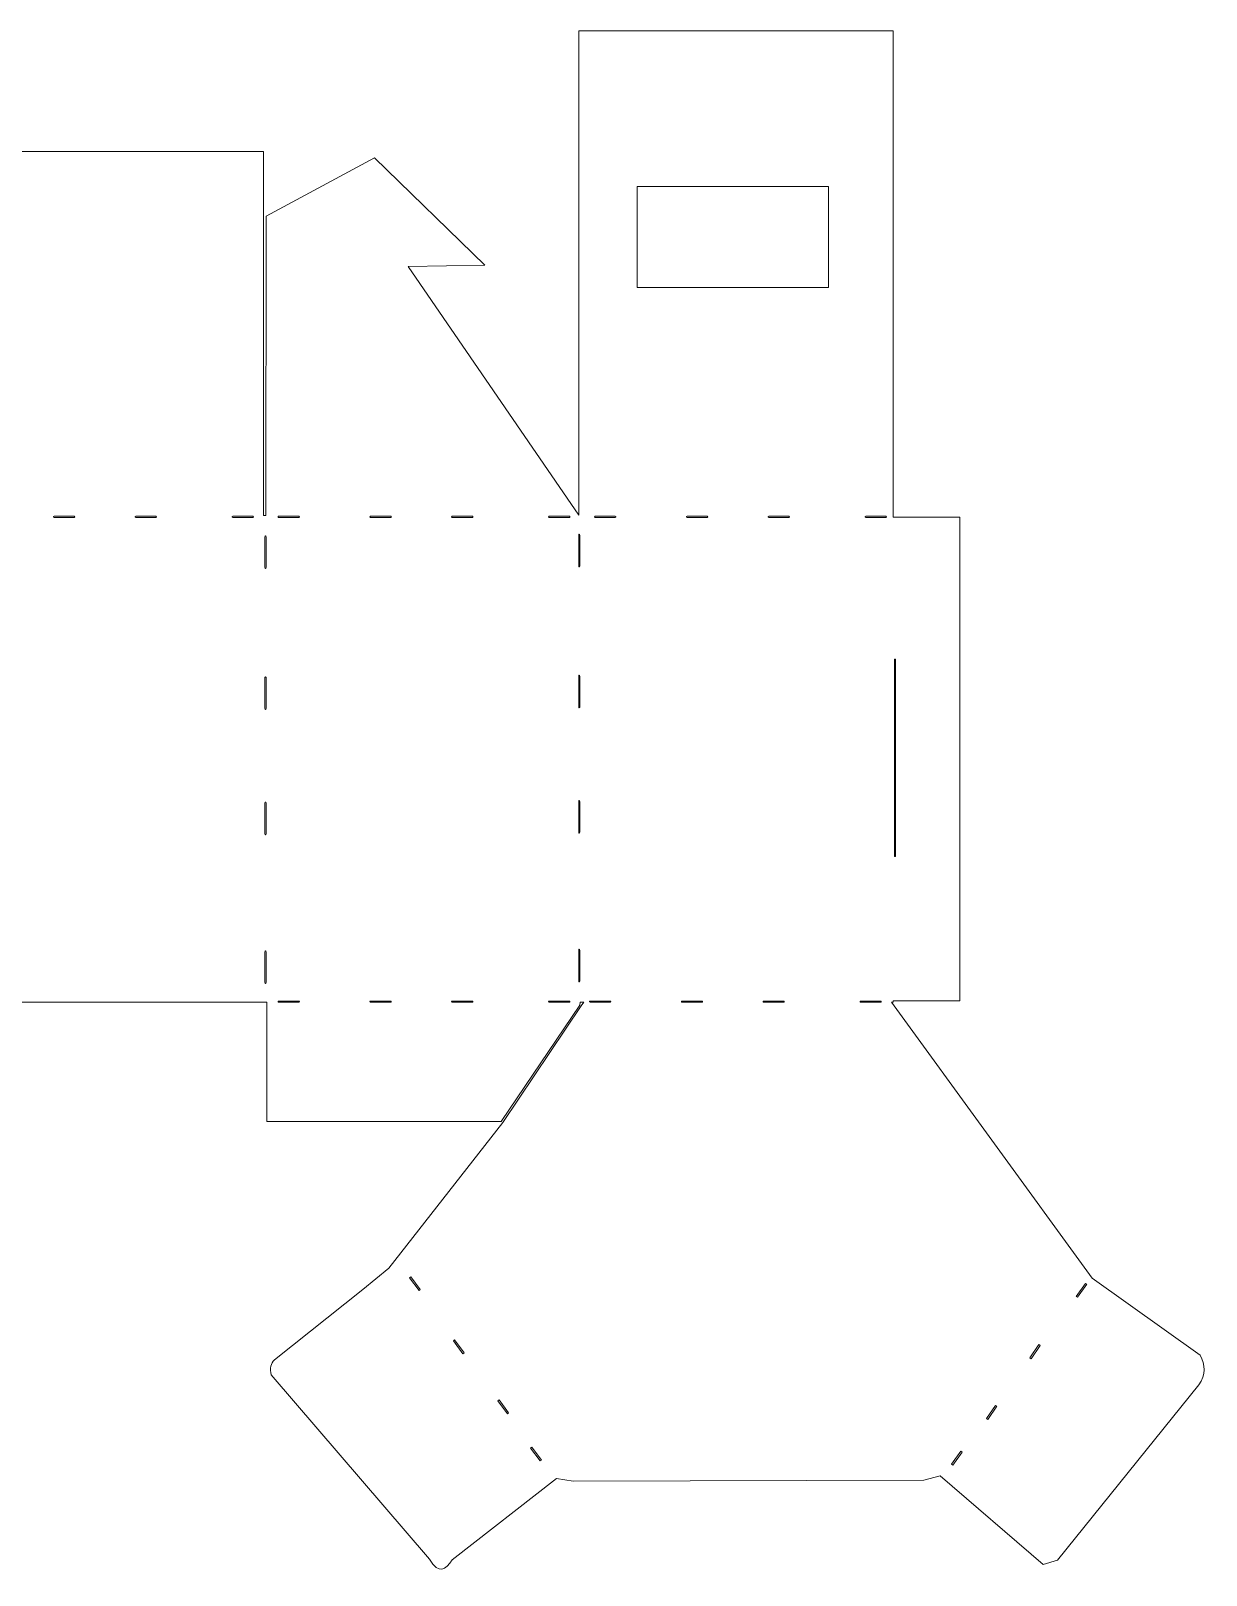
# Model space of a CAD drawing. Header units: centimetres. Extents: x -21475 to 12, y -21473 to 8.
# Drawn here: x -0.48 to 11.7, y -8.04 to 7.98 of the extents above; entities that cross this region are included whole.
import ezdxf

# ---------------------------------------------------------------- set-up
doc = ezdxf.new("R2010")
doc.units = ezdxf.units.CM
doc.header["$MEASUREMENT"] = 0
doc.layers.add('Layer 1', color=7, linetype='Continuous')

msp = doc.modelspace()

# ---------------------------------------------------------------- linework, layer by layer
at = {"layer": 'Layer 1', "color": 12, "lineweight": 13}
for points, knots in [([(5.20061, 7.97682), (5.20061, 7.97682), (5.20061, 2.95304), (5.20061, 2.95304), (5.20061, 2.95304), (5.20061, 2.95304), (3.43369, 5.53191), (3.43369, 5.53191), (3.43369, 5.53191), (3.43369, 5.53191), (4.22827, 5.54762), (4.22827, 5.54762), (4.22827, 5.54762), (4.22827, 5.54762), (3.08229, 6.66052), (3.08229, 6.66052), (3.08229, 6.66052), (3.08229, 6.66052), (1.95946, 6.05446), (1.95946, 6.05446), (1.95946, 6.05446), (1.95946, 6.05446), (1.95863, 2.94974), (1.95863, 2.94974), (1.95863, 2.94974), (1.95863, 2.94974), (1.95119, 2.94974), (1.95119, 2.94974), (1.95119, 2.94974), (1.95119, 2.94974), (1.933, 2.94974), (1.933, 2.94974), (1.933, 2.94974), (1.933, 2.94974), (1.933, 6.72749), (1.933, 6.72749), (1.933, 6.72749), (1.933, 6.72749), (-1.30401, 6.72749), (-1.30401, 6.72749), (-1.30401, 6.72749), (-1.30401, 6.72749), (-1.30401, 2.94974), (-1.30401, 2.94974), (-1.30401, 2.94974), (-1.30401, 2.94974), (-1.31724, 2.94974), (-1.31724, 2.94974), (-1.31724, 2.94974), (-1.31724, 2.94974), (-1.32551, 4.70757), (-1.32551, 4.70757), (-1.32551, 4.70757), (-1.32551, 4.70757), (-2.34581, 5.88414), (-2.34581, 5.88414), (-2.34581, 5.88414), (-2.34581, 5.88414), (-2.42601, 6.41165), (-2.42601, 6.41165), (-2.42601, 6.41165), (-2.42601, 6.41165), (-3.4215, 6.41578), (-3.4215, 6.41578), (-3.4215, 6.41578), (-3.4215, 6.41578), (-3.50749, 5.88496), (-3.50749, 5.88496), (-3.50749, 5.88496), (-3.50749, 5.88496), (-4.51869, 4.67863), (-4.51869, 4.67863), (-4.51869, 4.67863), (-4.51869, 4.67863), (-4.53027, 2.94974), (-4.53027, 2.94974), (-4.53027, 2.94974), (-4.53027, 2.94974), (-4.53771, 2.94974), (-4.53771, 2.94974), (-4.53771, 2.94974), (-4.53771, 2.94974), (-4.54515, 2.94974), (-4.54515, 2.94974), (-4.54515, 2.94974), (-4.54515, 2.94974), (-4.54515, 6.72749), (-4.54515, 6.72749), (-4.54515, 6.72749), (-4.54515, 6.72749), (-7.78216, 6.72749), (-7.78216, 6.72749), (-7.78216, 6.72749), (-7.78216, 6.72749), (-7.78216, 2.94974), (-7.78216, 2.94974), (-7.78216, 2.94974), (-7.78216, 2.94974), (-7.78712, 2.94974), (-7.78712, 2.94974), (-7.78712, 2.94974), (-7.78712, 2.94974), (-7.79704, 2.94974), (-7.79704, 2.94974), (-7.79704, 2.94974), (-7.79704, 2.94974), (-7.802, 2.94974), (-7.802, 2.94974), (-7.802, 2.94974), (-7.802, 2.94974), (-7.80283, 6.05446), (-7.80283, 6.05446), (-7.80283, 6.05446), (-7.80283, 6.05446), (-8.92566, 6.66052), (-8.92566, 6.66052), (-8.92566, 6.66052), (-8.92566, 6.66052), (-10.07164, 5.54762), (-10.07164, 5.54762), (-10.07164, 5.54762), (-10.07164, 5.54762), (-9.27706, 5.53191), (-9.27706, 5.53191), (-9.27706, 5.53191), (-9.27706, 5.53191), (-11.05886, 2.93155), (-11.05886, 2.93155), (-11.05886, 2.93155), (-11.05886, 2.93155), (-11.04563, 2.93155), (-11.04563, 2.93155), (-11.04563, 2.93155), (-11.04563, 2.93155), (-11.04563, 1.3763), (-11.04563, 1.3763), (-11.04563, 1.3763), (-11.04563, 1.3763), (-11.68394, 1.3763), (-11.68394, 1.3763), (-11.68394, 1.3763), (-11.68394, 1.3763), (-11.68394, -0.52126), (-11.68394, -0.52126), (-11.68394, -0.52126), (-11.68394, -0.52126), (-11.04563, -0.52126), (-11.04563, -0.52126), (-11.04563, -0.52126), (-11.04563, -0.52126), (-11.04563, -2.0947), (-11.04563, -2.0947), (-11.04563, -2.0947), (-11.04563, -2.0947), (-11.03323, -2.0947), (-11.03323, -2.0947), (-11.03323, -2.0947), (-11.03323, -2.0947), (-10.28992, -3.40521), (-10.28992, -3.40521), (-10.28992, -3.40521), (-10.28992, -3.40521), (-10.29157, -3.40686), (-10.29157, -3.40686), (-10.29157, -3.40686), (-10.29157, -3.40686), (-7.82102, -3.40686), (-7.82102, -3.40686), (-7.82102, -3.40686), (-7.82102, -3.40686), (-7.82102, -2.09469), (-7.82102, -2.09469), (-7.82102, -2.09469), (-7.82102, -2.09469), (-7.79704, -2.09469), (-7.79704, -2.09469), (-7.79704, -2.09469), (-7.79704, -2.09469), (-7.78712, -2.09469), (-7.78712, -2.09469), (-7.78712, -2.09469), (-7.78712, -2.09469), (-4.54763, -2.09469), (-4.54763, -2.09469), (-4.54763, -2.09469), (-4.54763, -2.09469), (-4.53771, -2.09469), (-4.53771, -2.09469), (-4.53771, -2.09469), (-4.53771, -2.09469), (-4.53688, -2.09469), (-4.53688, -2.09469), (-4.53688, -2.09469), (-4.53688, -2.09469), (-4.75681, -3.3804), (-4.75681, -3.3804), (-4.75681, -3.3804), (-4.75681, -3.3804), (-4.53522, -3.37875), (-4.53522, -3.37875), (-4.53522, -3.37875), (-4.53522, -3.37875), (-4.52282, -3.37875), (-4.52282, -3.37875), (-4.52282, -3.37875), (-4.52282, -3.37875), (-1.3164, -3.37875), (-1.3164, -3.37875), (-1.3164, -3.37875), (-1.3164, -3.37875), (-1.304, -3.37875), (-1.304, -3.37875), (-1.304, -3.37875), (-1.304, -3.37875), (-1.08241, -3.3804), (-1.08241, -3.3804), (-1.08241, -3.3804), (-1.08241, -3.3804), (-1.30235, -2.09471), (-1.30235, -2.09471), (-1.30235, -2.09471), (-1.30235, -2.09471), (-1.29822, -2.09471), (-1.29822, -2.09471), (-1.29822, -2.09471), (-1.29822, -2.09471), (-1.2883, -2.09471), (-1.2883, -2.09471), (-1.2883, -2.09471), (-1.2883, -2.09471), (1.95119, -2.09471), (1.95119, -2.09471), (1.95119, -2.09471), (1.95119, -2.09471), (1.96029, -2.09471), (1.96029, -2.09471), (1.96029, -2.09471), (1.96029, -2.09471), (1.96773, -2.09471), (1.96773, -2.09471), (1.96773, -2.09471), (1.96773, -2.09471), (1.96773, -3.33494), (1.96773, -3.33494), (1.96773, -3.33494), (1.96773, -3.33494), (4.39776, -3.33246), (4.39776, -3.33246), (4.39776, -3.33246), (4.39776, -3.33246), (5.21383, -2.12613), (5.21383, -2.12613), (5.21383, -2.12613), (5.21383, -2.12613), (5.21548, -2.09471), (5.21548, -2.09471), (5.21548, -2.09471), (5.21548, -2.09471), (5.25517, -2.09471), (5.25517, -2.09471), (5.25517, -2.09471), (5.25517, -2.09471), (5.22788, -2.13522), (5.22788, -2.13522), (5.22788, -2.13522), (5.22788, -2.13522), (4.41346, -3.34404), (4.41346, -3.34404), (4.41346, -3.34404), (4.41346, -3.34404), (3.23358, -4.85299), (3.23358, -4.85299), (3.23358, -4.85299), (3.23358, -4.85299), (2.96404, -5.07706), (2.96404, -5.07706), (2.96404, -5.07706), (2.96404, -5.07706), (2.04594, -5.80545), (2.04594, -5.80545), (2.04594, -5.80545), (2.0062, -5.83698), (1.99979, -5.89975), (2.01279, -5.96013), (2.01279, -5.96013), (2.01279, -5.96013), (3.65437, -7.87314), (3.65437, -7.87314), (3.65437, -7.87314), (3.75063, -8.03741), (3.82228, -7.98012), (3.8891, -7.87944), (3.8891, -7.87944), (3.8891, -7.87944), (4.97158, -7.03415), (4.97158, -7.03415), (4.97158, -7.03415), (4.97158, -7.03415), (5.14439, -7.06309), (5.14439, -7.06309), (5.14439, -7.06309), (5.14439, -7.06309), (8.77745, -7.05317), (8.77745, -7.05317), (8.77745, -7.05317), (8.77745, -7.05317), (8.94695, -7.00769), (8.94695, -7.00769), (8.94695, -7.00769), (8.94695, -7.00769), (10.01401, -7.92713), (10.01401, -7.92713), (10.01401, -7.92713), (10.01401, -7.92713), (10.16235, -7.88228), (10.16235, -7.88228), (10.16235, -7.88228), (10.16235, -7.88228), (11.62873, -6.06555), (11.62873, -6.06555), (11.62873, -6.06555), (11.70446, -5.956), (11.69564, -5.85493), (11.64388, -5.75713), (11.64388, -5.75713), (11.64388, -5.75713), (10.52452, -4.95674), (10.52452, -4.95674), (10.52452, -4.95674), (10.52452, -4.95674), (8.44258, -2.09471), (8.44258, -2.09471), (8.44258, -2.09471), (8.44258, -2.09471), (8.45912, -2.09471), (8.45912, -2.09471), (8.45912, -2.09471), (8.45912, -2.09471), (8.45912, -2.08231), (8.45912, -2.08231), (8.45912, -2.08231), (8.45912, -2.08231), (9.15117, -2.08231), (9.15117, -2.08231), (9.15117, -2.08231), (9.15117, -2.08231), (9.15117, 2.9332), (9.15117, 2.9332), (9.15117, 2.9332), (9.15117, 2.9332), (8.45912, 2.9332), (8.45912, 2.9332), (8.45912, 2.9332), (8.45912, 2.9332), (8.45912, 2.94974), (8.45912, 2.94974), (8.45912, 2.94974), (8.45912, 2.94974), (8.45912, 7.97682), (8.45912, 7.97682), (8.45912, 7.97682), (8.45912, 7.97682), (5.20061, 7.97682), (5.20061, 7.97682)], [0, 0, 0, 0, 0.01086957, 0.01086957, 0.01086957, 0.01086957, 0.02173913, 0.02173913, 0.02173913, 0.02173913, 0.0326087, 0.0326087, 0.0326087, 0.0326087, 0.04347826, 0.04347826, 0.04347826, 0.04347826, 0.05434783, 0.05434783, 0.05434783, 0.05434783, 0.06521739, 0.06521739, 0.06521739, 0.06521739, 0.07608696, 0.07608696, 0.07608696, 0.07608696, 0.08695652, 0.08695652, 0.08695652, 0.08695652, 0.09782609, 0.09782609, 0.09782609, 0.09782609, 0.10869565, 0.10869565, 0.10869565, 0.10869565, 0.11956522, 0.11956522, 0.11956522, 0.11956522, 0.13043478, 0.13043478, 0.13043478, 0.13043478, 0.14130435, 0.14130435, 0.14130435, 0.14130435, 0.15217391, 0.15217391, 0.15217391, 0.15217391, 0.16304348, 0.16304348, 0.16304348, 0.16304348, 0.17391304, 0.17391304, 0.17391304, 0.17391304, 0.18478261, 0.18478261, 0.18478261, 0.18478261, 0.19565217, 0.19565217, 0.19565217, 0.19565217, 0.20652174, 0.20652174, 0.20652174, 0.20652174, 0.2173913, 0.2173913, 0.2173913, 0.2173913, 0.22826087, 0.22826087, 0.22826087, 0.22826087, 0.23913043, 0.23913043, 0.23913043, 0.23913043, 0.25, 0.25, 0.25, 0.25, 0.26086957, 0.26086957, 0.26086957, 0.26086957, 0.27173913, 0.27173913, 0.27173913, 0.27173913, 0.2826087, 0.2826087, 0.2826087, 0.2826087, 0.29347826, 0.29347826, 0.29347826, 0.29347826, 0.30434783, 0.30434783, 0.30434783, 0.30434783, 0.31521739, 0.31521739, 0.31521739, 0.31521739, 0.32608696, 0.32608696, 0.32608696, 0.32608696, 0.33695652, 0.33695652, 0.33695652, 0.33695652, 0.34782609, 0.34782609, 0.34782609, 0.34782609, 0.35869565, 0.35869565, 0.35869565, 0.35869565, 0.36956522, 0.36956522, 0.36956522, 0.36956522, 0.38043478, 0.38043478, 0.38043478, 0.38043478, 0.39130435, 0.39130435, 0.39130435, 0.39130435, 0.40217391, 0.40217391, 0.40217391, 0.40217391, 0.41304348, 0.41304348, 0.41304348, 0.41304348, 0.42391304, 0.42391304, 0.42391304, 0.42391304, 0.43478261, 0.43478261, 0.43478261, 0.43478261, 0.44565217, 0.44565217, 0.44565217, 0.44565217, 0.45652174, 0.45652174, 0.45652174, 0.45652174, 0.4673913, 0.4673913, 0.4673913, 0.4673913, 0.47826087, 0.47826087, 0.47826087, 0.47826087, 0.48913043, 0.48913043, 0.48913043, 0.48913043, 0.5, 0.5, 0.5, 0.5, 0.51086957, 0.51086957, 0.51086957, 0.51086957, 0.52173913, 0.52173913, 0.52173913, 0.52173913, 0.5326087, 0.5326087, 0.5326087, 0.5326087, 0.54347826, 0.54347826, 0.54347826, 0.54347826, 0.55434783, 0.55434783, 0.55434783, 0.55434783, 0.56521739, 0.56521739, 0.56521739, 0.56521739, 0.57608696, 0.57608696, 0.57608696, 0.57608696, 0.58695652, 0.58695652, 0.58695652, 0.58695652, 0.59782609, 0.59782609, 0.59782609, 0.59782609, 0.60869565, 0.60869565, 0.60869565, 0.60869565, 0.61956522, 0.61956522, 0.61956522, 0.61956522, 0.63043478, 0.63043478, 0.63043478, 0.63043478, 0.64130435, 0.64130435, 0.64130435, 0.64130435, 0.65217391, 0.65217391, 0.65217391, 0.65217391, 0.66304348, 0.66304348, 0.66304348, 0.66304348, 0.67391304, 0.67391304, 0.67391304, 0.67391304, 0.68478261, 0.68478261, 0.68478261, 0.68478261, 0.69565217, 0.69565217, 0.69565217, 0.69565217, 0.70652174, 0.70652174, 0.70652174, 0.70652174, 0.7173913, 0.7173913, 0.7173913, 0.7173913, 0.72826087, 0.72826087, 0.72826087, 0.72826087, 0.73913043, 0.73913043, 0.73913043, 0.73913043, 0.75, 0.75, 0.75, 0.75, 0.76086957, 0.76086957, 0.76086957, 0.76086957, 0.77173913, 0.77173913, 0.77173913, 0.77173913, 0.7826087, 0.7826087, 0.7826087, 0.7826087, 0.79347826, 0.79347826, 0.79347826, 0.79347826, 0.80434783, 0.80434783, 0.80434783, 0.80434783, 0.81521739, 0.81521739, 0.81521739, 0.81521739, 0.82608696, 0.82608696, 0.82608696, 0.82608696, 0.83695652, 0.83695652, 0.83695652, 0.83695652, 0.84782609, 0.84782609, 0.84782609, 0.84782609, 0.85869565, 0.85869565, 0.85869565, 0.85869565, 0.86956522, 0.86956522, 0.86956522, 0.86956522, 0.88043478, 0.88043478, 0.88043478, 0.88043478, 0.89130435, 0.89130435, 0.89130435, 0.89130435, 0.90217391, 0.90217391, 0.90217391, 0.90217391, 0.91304348, 0.91304348, 0.91304348, 0.91304348, 0.92391304, 0.92391304, 0.92391304, 0.92391304, 0.93478261, 0.93478261, 0.93478261, 0.93478261, 0.94565217, 0.94565217, 0.94565217, 0.94565217, 0.95652174, 0.95652174, 0.95652174, 0.95652174, 0.9673913, 0.9673913, 0.9673913, 0.9673913, 0.97826087, 0.97826087, 0.97826087, 0.97826087, 1, 1, 1, 1]), ([(5.80585, 6.36452), (5.80585, 6.36452), (7.79188, 6.36452), (7.79188, 6.36452), (7.79188, 6.36452), (7.79188, 6.36452), (7.79188, 5.31528), (7.79188, 5.31528), (7.79188, 5.31528), (7.79188, 5.31528), (5.80585, 5.31528), (5.80585, 5.31528), (5.80585, 5.31528), (5.80585, 5.31528), (5.80585, 6.36452), (5.80585, 6.36452)], [0, 0, 0, 0, 0.2, 0.2, 0.2, 0.2, 0.4, 0.4, 0.4, 0.4, 0.6, 0.6, 0.6, 0.6, 1, 1, 1, 1]), ([(-0.23823, 2.94313), (-0.23823, 2.94313), (-0.02904, 2.94313), (-0.02904, 2.94313), (-0.02904, 2.94313), (-0.02592, 2.94313), (-0.02325, 2.94047), (-0.02325, 2.93734), (-0.02325, 2.93734), (-0.02325, 2.93422), (-0.02591, 2.93155), (-0.02904, 2.93155), (-0.02904, 2.93155), (-0.02904, 2.93155), (-0.23823, 2.93155), (-0.23823, 2.93155), (-0.23823, 2.93155), (-0.24135, 2.93155), (-0.24402, 2.93421), (-0.24402, 2.93734), (-0.24402, 2.93734), (-0.24402, 2.94046), (-0.24136, 2.94313), (-0.23823, 2.94313)], [0, 0, 0, 0, 0.14285714, 0.14285714, 0.14285714, 0.14285714, 0.28571429, 0.28571429, 0.28571429, 0.28571429, 0.42857143, 0.42857143, 0.42857143, 0.42857143, 0.57142857, 0.57142857, 0.57142857, 0.57142857, 0.71428571, 0.71428571, 0.71428571, 0.71428571, 1, 1, 1, 1]), ([(0.60844, 2.94313), (0.60844, 2.94313), (0.81763, 2.94313), (0.81763, 2.94313), (0.81763, 2.94313), (0.82075, 2.94313), (0.82342, 2.94047), (0.82342, 2.93734), (0.82342, 2.93734), (0.82342, 2.93422), (0.82076, 2.93155), (0.81763, 2.93155), (0.81763, 2.93155), (0.81763, 2.93155), (0.60844, 2.93155), (0.60844, 2.93155), (0.60844, 2.93155), (0.60532, 2.93155), (0.60265, 2.93421), (0.60265, 2.93734), (0.60265, 2.93734), (0.60265, 2.94046), (0.60531, 2.94313), (0.60844, 2.94313)], [0, 0, 0, 0, 0.14285714, 0.14285714, 0.14285714, 0.14285714, 0.28571429, 0.28571429, 0.28571429, 0.28571429, 0.42857143, 0.42857143, 0.42857143, 0.42857143, 0.57142857, 0.57142857, 0.57142857, 0.57142857, 0.71428571, 0.71428571, 0.71428571, 0.71428571, 1, 1, 1, 1]), ([(1.61385, 2.94313), (1.61385, 2.94313), (1.82304, 2.94313), (1.82304, 2.94313), (1.82304, 2.94313), (1.82616, 2.94313), (1.82883, 2.94047), (1.82883, 2.93734), (1.82883, 2.93734), (1.82883, 2.93422), (1.82617, 2.93155), (1.82304, 2.93155), (1.82304, 2.93155), (1.82304, 2.93155), (1.61385, 2.93155), (1.61385, 2.93155), (1.61385, 2.93155), (1.61073, 2.93155), (1.60806, 2.93421), (1.60806, 2.93734), (1.60806, 2.93734), (1.60806, 2.94046), (1.61072, 2.94313), (1.61385, 2.94313)], [0, 0, 0, 0, 0.14285714, 0.14285714, 0.14285714, 0.14285714, 0.28571429, 0.28571429, 0.28571429, 0.28571429, 0.42857143, 0.42857143, 0.42857143, 0.42857143, 0.57142857, 0.57142857, 0.57142857, 0.57142857, 0.71428571, 0.71428571, 0.71428571, 0.71428571, 1, 1, 1, 1]), ([(2.0901, 2.94313), (2.0901, 2.94313), (2.29929, 2.94313), (2.29929, 2.94313), (2.29929, 2.94313), (2.30241, 2.94313), (2.30508, 2.94047), (2.30508, 2.93734), (2.30508, 2.93734), (2.30508, 2.93422), (2.30242, 2.93155), (2.29929, 2.93155), (2.29929, 2.93155), (2.29929, 2.93155), (2.0901, 2.93155), (2.0901, 2.93155), (2.0901, 2.93155), (2.08698, 2.93155), (2.08431, 2.93421), (2.08431, 2.93734), (2.08431, 2.93734), (2.08431, 2.94046), (2.08697, 2.94313), (2.0901, 2.94313)], [0, 0, 0, 0, 0.14285714, 0.14285714, 0.14285714, 0.14285714, 0.28571429, 0.28571429, 0.28571429, 0.28571429, 0.42857143, 0.42857143, 0.42857143, 0.42857143, 0.57142857, 0.57142857, 0.57142857, 0.57142857, 0.71428571, 0.71428571, 0.71428571, 0.71428571, 1, 1, 1, 1]), ([(3.0426, 2.94313), (3.0426, 2.94313), (3.25179, 2.94313), (3.25179, 2.94313), (3.25179, 2.94313), (3.25491, 2.94313), (3.25758, 2.94047), (3.25758, 2.93734), (3.25758, 2.93734), (3.25758, 2.93422), (3.25492, 2.93155), (3.25179, 2.93155), (3.25179, 2.93155), (3.25179, 2.93155), (3.0426, 2.93155), (3.0426, 2.93155), (3.0426, 2.93155), (3.03948, 2.93155), (3.03681, 2.93421), (3.03681, 2.93734), (3.03681, 2.93734), (3.03681, 2.94046), (3.03947, 2.94313), (3.0426, 2.94313)], [0, 0, 0, 0, 0.14285714, 0.14285714, 0.14285714, 0.14285714, 0.28571429, 0.28571429, 0.28571429, 0.28571429, 0.42857143, 0.42857143, 0.42857143, 0.42857143, 0.57142857, 0.57142857, 0.57142857, 0.57142857, 0.71428571, 0.71428571, 0.71428571, 0.71428571, 1, 1, 1, 1]), ([(3.88927, 2.94313), (3.88927, 2.94313), (4.09846, 2.94313), (4.09846, 2.94313), (4.09846, 2.94313), (4.10158, 2.94313), (4.10425, 2.94047), (4.10425, 2.93734), (4.10425, 2.93734), (4.10425, 2.93422), (4.10159, 2.93155), (4.09846, 2.93155), (4.09846, 2.93155), (4.09846, 2.93155), (3.88927, 2.93155), (3.88927, 2.93155), (3.88927, 2.93155), (3.88615, 2.93155), (3.88348, 2.93421), (3.88348, 2.93734), (3.88348, 2.93734), (3.88348, 2.94046), (3.88614, 2.94313), (3.88927, 2.94313)], [0, 0, 0, 0, 0.14285714, 0.14285714, 0.14285714, 0.14285714, 0.28571429, 0.28571429, 0.28571429, 0.28571429, 0.42857143, 0.42857143, 0.42857143, 0.42857143, 0.57142857, 0.57142857, 0.57142857, 0.57142857, 0.71428571, 0.71428571, 0.71428571, 0.71428571, 1, 1, 1, 1]), ([(4.89469, 2.94313), (4.89469, 2.94313), (5.10388, 2.94313), (5.10388, 2.94313), (5.10388, 2.94313), (5.107, 2.94313), (5.10967, 2.94047), (5.10967, 2.93734), (5.10967, 2.93734), (5.10967, 2.93422), (5.10701, 2.93155), (5.10388, 2.93155), (5.10388, 2.93155), (5.10388, 2.93155), (4.89469, 2.93155), (4.89469, 2.93155), (4.89469, 2.93155), (4.89157, 2.93155), (4.8889, 2.93421), (4.8889, 2.93734), (4.8889, 2.93734), (4.8889, 2.94046), (4.89156, 2.94313), (4.89469, 2.94313)], [0, 0, 0, 0, 0.14285714, 0.14285714, 0.14285714, 0.14285714, 0.28571429, 0.28571429, 0.28571429, 0.28571429, 0.42857143, 0.42857143, 0.42857143, 0.42857143, 0.57142857, 0.57142857, 0.57142857, 0.57142857, 0.71428571, 0.71428571, 0.71428571, 0.71428571, 1, 1, 1, 1]), ([(5.37094, 2.94313), (5.37094, 2.94313), (5.58013, 2.94313), (5.58013, 2.94313), (5.58013, 2.94313), (5.58325, 2.94313), (5.58592, 2.94047), (5.58592, 2.93734), (5.58592, 2.93734), (5.58592, 2.93422), (5.58326, 2.93155), (5.58013, 2.93155), (5.58013, 2.93155), (5.58013, 2.93155), (5.37094, 2.93155), (5.37094, 2.93155), (5.37094, 2.93155), (5.36782, 2.93155), (5.36515, 2.93421), (5.36515, 2.93734), (5.36515, 2.93734), (5.36515, 2.94046), (5.36781, 2.94313), (5.37094, 2.94313)], [0, 0, 0, 0, 0.14285714, 0.14285714, 0.14285714, 0.14285714, 0.28571429, 0.28571429, 0.28571429, 0.28571429, 0.42857143, 0.42857143, 0.42857143, 0.42857143, 0.57142857, 0.57142857, 0.57142857, 0.57142857, 0.71428571, 0.71428571, 0.71428571, 0.71428571, 1, 1, 1, 1]), ([(6.32344, 2.94313), (6.32344, 2.94313), (6.53263, 2.94313), (6.53263, 2.94313), (6.53263, 2.94313), (6.53575, 2.94313), (6.53842, 2.94047), (6.53842, 2.93734), (6.53842, 2.93734), (6.53842, 2.93422), (6.53576, 2.93155), (6.53263, 2.93155), (6.53263, 2.93155), (6.53263, 2.93155), (6.32344, 2.93155), (6.32344, 2.93155), (6.32344, 2.93155), (6.32032, 2.93155), (6.31765, 2.93421), (6.31765, 2.93734), (6.31765, 2.93734), (6.31765, 2.94046), (6.32031, 2.94313), (6.32344, 2.94313)], [0, 0, 0, 0, 0.14285714, 0.14285714, 0.14285714, 0.14285714, 0.28571429, 0.28571429, 0.28571429, 0.28571429, 0.42857143, 0.42857143, 0.42857143, 0.42857143, 0.57142857, 0.57142857, 0.57142857, 0.57142857, 0.71428571, 0.71428571, 0.71428571, 0.71428571, 1, 1, 1, 1]), ([(7.1701, 2.94313), (7.1701, 2.94313), (7.37929, 2.94313), (7.37929, 2.94313), (7.37929, 2.94313), (7.38241, 2.94313), (7.38508, 2.94047), (7.38508, 2.93734), (7.38508, 2.93734), (7.38508, 2.93422), (7.38242, 2.93155), (7.37929, 2.93155), (7.37929, 2.93155), (7.37929, 2.93155), (7.1701, 2.93155), (7.1701, 2.93155), (7.1701, 2.93155), (7.16698, 2.93155), (7.16431, 2.93421), (7.16431, 2.93734), (7.16431, 2.93734), (7.16431, 2.94046), (7.16697, 2.94313), (7.1701, 2.94313)], [0, 0, 0, 0, 0.14285714, 0.14285714, 0.14285714, 0.14285714, 0.28571429, 0.28571429, 0.28571429, 0.28571429, 0.42857143, 0.42857143, 0.42857143, 0.42857143, 0.57142857, 0.57142857, 0.57142857, 0.57142857, 0.71428571, 0.71428571, 0.71428571, 0.71428571, 1, 1, 1, 1]), ([(8.17552, 2.94313), (8.17552, 2.94313), (8.38471, 2.94313), (8.38471, 2.94313), (8.38471, 2.94313), (8.38783, 2.94313), (8.3905, 2.94047), (8.3905, 2.93734), (8.3905, 2.93734), (8.3905, 2.93422), (8.38784, 2.93155), (8.38471, 2.93155), (8.38471, 2.93155), (8.38471, 2.93155), (8.17552, 2.93155), (8.17552, 2.93155), (8.17552, 2.93155), (8.1724, 2.93155), (8.16973, 2.93421), (8.16973, 2.93734), (8.16973, 2.93734), (8.16973, 2.94046), (8.17239, 2.94313), (8.17552, 2.94313)], [0, 0, 0, 0, 0.14285714, 0.14285714, 0.14285714, 0.14285714, 0.28571429, 0.28571429, 0.28571429, 0.28571429, 0.42857143, 0.42857143, 0.42857143, 0.42857143, 0.57142857, 0.57142857, 0.57142857, 0.57142857, 0.71428571, 0.71428571, 0.71428571, 0.71428571, 1, 1, 1, 1]), ([(1.95451, 2.74055), (1.95735, 2.74055), (1.95947, 2.73625), (1.95947, 2.73145), (1.95947, 2.73145), (1.95947, 2.73145), (1.95947, 2.41064), (1.95947, 2.41064), (1.95947, 2.41064), (1.95947, 2.40585), (1.95735, 2.40154), (1.95451, 2.40154), (1.95451, 2.40154), (1.95167, 2.40154), (1.94872, 2.40584), (1.94872, 2.41064), (1.94872, 2.41064), (1.94872, 2.41064), (1.94872, 2.73145), (1.94872, 2.73145), (1.94872, 2.73145), (1.94872, 2.73624), (1.95167, 2.74055), (1.95451, 2.74055)], [0, 0, 0, 0, 0.14285714, 0.14285714, 0.14285714, 0.14285714, 0.28571429, 0.28571429, 0.28571429, 0.28571429, 0.42857143, 0.42857143, 0.42857143, 0.42857143, 0.57142857, 0.57142857, 0.57142857, 0.57142857, 0.71428571, 0.71428571, 0.71428571, 0.71428571, 1, 1, 1, 1]), ([(5.20557, 2.75626), (5.20841, 2.75626), (5.21136, 2.75196), (5.21136, 2.74716), (5.21136, 2.74716), (5.21136, 2.74716), (5.21136, 2.42635), (5.21136, 2.42635), (5.21136, 2.42635), (5.21136, 2.42156), (5.20841, 2.41726), (5.20557, 2.41725), (5.20557, 2.41725), (5.20273, 2.41725), (5.20061, 2.42155), (5.20061, 2.42635), (5.20061, 2.42635), (5.20061, 2.42635), (5.20061, 2.74716), (5.20061, 2.74716), (5.20061, 2.74716), (5.20061, 2.75195), (5.20273, 2.75625), (5.20557, 2.75626)], [0, 0, 0, 0, 0.14285714, 0.14285714, 0.14285714, 0.14285714, 0.28571429, 0.28571429, 0.28571429, 0.28571429, 0.42857143, 0.42857143, 0.42857143, 0.42857143, 0.57142857, 0.57142857, 0.57142857, 0.57142857, 0.71428571, 0.71428571, 0.71428571, 0.71428571, 1, 1, 1, 1]), ([(8.47318, 1.46146), (8.47318, 1.46146), (8.48393, 1.46146), (8.48393, 1.46146), (8.48393, 1.46146), (8.48393, 1.46146), (8.48393, -0.58658), (8.48393, -0.58658), (8.48393, -0.58658), (8.48393, -0.58658), (8.47318, -0.58658), (8.47318, -0.58658), (8.47318, -0.58658), (8.47318, -0.58658), (8.47318, 1.46146), (8.47318, 1.46146)], [0, 0, 0, 0, 0.2, 0.2, 0.2, 0.2, 0.4, 0.4, 0.4, 0.4, 0.6, 0.6, 0.6, 0.6, 1, 1, 1, 1]), ([(5.20557, 1.29444), (5.20841, 1.29444), (5.21136, 1.29097), (5.21136, 1.28617), (5.21136, 1.28617), (5.21136, 1.28617), (5.21136, 0.96454), (5.21136, 0.96454), (5.21136, 0.96454), (5.21136, 0.95975), (5.20841, 0.95627), (5.20557, 0.95627), (5.20557, 0.95627), (5.20273, 0.95627), (5.20061, 0.95974), (5.20061, 0.96454), (5.20061, 0.96454), (5.20061, 0.96454), (5.20061, 1.28617), (5.20061, 1.28617), (5.20061, 1.28617), (5.20061, 1.29096), (5.20273, 1.29444), (5.20557, 1.29444)], [0, 0, 0, 0, 0.14285714, 0.14285714, 0.14285714, 0.14285714, 0.28571429, 0.28571429, 0.28571429, 0.28571429, 0.42857143, 0.42857143, 0.42857143, 0.42857143, 0.57142857, 0.57142857, 0.57142857, 0.57142857, 0.71428571, 0.71428571, 0.71428571, 0.71428571, 1, 1, 1, 1]), ([(1.95451, 1.27873), (1.95735, 1.27873), (1.95947, 1.27443), (1.95947, 1.26963), (1.95947, 1.26963), (1.95947, 1.26963), (1.95947, 0.94882), (1.95947, 0.94882), (1.95947, 0.94882), (1.95947, 0.94403), (1.95735, 0.93972), (1.95451, 0.93972), (1.95451, 0.93972), (1.95167, 0.93972), (1.94872, 0.94402), (1.94872, 0.94882), (1.94872, 0.94882), (1.94872, 0.94882), (1.94872, 1.26963), (1.94872, 1.26963), (1.94872, 1.26963), (1.94872, 1.27442), (1.95167, 1.27872), (1.95451, 1.27873)], [0, 0, 0, 0, 0.14285714, 0.14285714, 0.14285714, 0.14285714, 0.28571429, 0.28571429, 0.28571429, 0.28571429, 0.42857143, 0.42857143, 0.42857143, 0.42857143, 0.57142857, 0.57142857, 0.57142857, 0.57142857, 0.71428571, 0.71428571, 0.71428571, 0.71428571, 1, 1, 1, 1]), ([(1.95451, -0.02021), (1.95735, -0.02021), (1.95947, -0.02451), (1.95947, -0.02931), (1.95947, -0.02931), (1.95947, -0.02931), (1.95947, -0.35012), (1.95947, -0.35012), (1.95947, -0.35012), (1.95947, -0.35491), (1.95735, -0.35922), (1.95451, -0.35922), (1.95451, -0.35922), (1.95167, -0.35922), (1.94872, -0.35492), (1.94872, -0.35012), (1.94872, -0.35012), (1.94872, -0.35012), (1.94872, -0.02931), (1.94872, -0.02931), (1.94872, -0.02931), (1.94872, -0.02452), (1.95167, -0.02022), (1.95451, -0.02021)], [0, 0, 0, 0, 0.14285714, 0.14285714, 0.14285714, 0.14285714, 0.28571429, 0.28571429, 0.28571429, 0.28571429, 0.42857143, 0.42857143, 0.42857143, 0.42857143, 0.57142857, 0.57142857, 0.57142857, 0.57142857, 0.71428571, 0.71428571, 0.71428571, 0.71428571, 1, 1, 1, 1]), ([(5.20557, -0.0045), (5.20841, -0.0045), (5.21136, -0.0088), (5.21136, -0.0136), (5.21136, -0.0136), (5.21136, -0.0136), (5.21136, -0.33441), (5.21136, -0.33441), (5.21136, -0.33441), (5.21136, -0.3392), (5.20841, -0.34351), (5.20557, -0.34351), (5.20557, -0.34351), (5.20273, -0.34351), (5.20061, -0.33921), (5.20061, -0.33441), (5.20061, -0.33441), (5.20061, -0.33441), (5.20061, -0.0136), (5.20061, -0.0136), (5.20061, -0.0136), (5.20061, -0.00881), (5.20273, -0.0045), (5.20557, -0.0045)], [0, 0, 0, 0, 0.14285714, 0.14285714, 0.14285714, 0.14285714, 0.28571429, 0.28571429, 0.28571429, 0.28571429, 0.42857143, 0.42857143, 0.42857143, 0.42857143, 0.57142857, 0.57142857, 0.57142857, 0.57142857, 0.71428571, 0.71428571, 0.71428571, 0.71428571, 1, 1, 1, 1]), ([(1.95451, -1.56306), (1.95735, -1.56306), (1.95947, -1.56736), (1.95947, -1.57216), (1.95947, -1.57216), (1.95947, -1.57216), (1.95947, -1.89297), (1.95947, -1.89297), (1.95947, -1.89297), (1.95947, -1.89776), (1.95735, -1.90124), (1.95451, -1.90124), (1.95451, -1.90124), (1.95167, -1.90124), (1.94872, -1.89777), (1.94872, -1.89297), (1.94872, -1.89297), (1.94872, -1.89297), (1.94872, -1.57216), (1.94872, -1.57216), (1.94872, -1.57216), (1.94872, -1.56737), (1.95167, -1.56307), (1.95451, -1.56306)], [0, 0, 0, 0, 0.14285714, 0.14285714, 0.14285714, 0.14285714, 0.28571429, 0.28571429, 0.28571429, 0.28571429, 0.42857143, 0.42857143, 0.42857143, 0.42857143, 0.57142857, 0.57142857, 0.57142857, 0.57142857, 0.71428571, 0.71428571, 0.71428571, 0.71428571, 1, 1, 1, 1]), ([(5.20557, -1.54735), (5.20841, -1.54735), (5.21136, -1.55082), (5.21136, -1.55562), (5.21136, -1.55562), (5.21136, -1.55562), (5.21136, -1.87725), (5.21136, -1.87725), (5.21136, -1.87725), (5.21136, -1.88204), (5.20841, -1.88552), (5.20557, -1.88552), (5.20557, -1.88552), (5.20273, -1.88552), (5.20061, -1.88205), (5.20061, -1.87725), (5.20061, -1.87725), (5.20061, -1.87725), (5.20061, -1.55562), (5.20061, -1.55562), (5.20061, -1.55562), (5.20061, -1.55083), (5.20273, -1.54735), (5.20557, -1.54735)], [0, 0, 0, 0, 0.14285714, 0.14285714, 0.14285714, 0.14285714, 0.28571429, 0.28571429, 0.28571429, 0.28571429, 0.42857143, 0.42857143, 0.42857143, 0.42857143, 0.57142857, 0.57142857, 0.57142857, 0.57142857, 0.71428571, 0.71428571, 0.71428571, 0.71428571, 1, 1, 1, 1]), ([(2.0901, -2.08396), (2.0901, -2.08396), (2.29929, -2.08396), (2.29929, -2.08396), (2.29929, -2.08396), (2.30241, -2.08396), (2.30508, -2.08662), (2.30508, -2.08975), (2.30508, -2.08975), (2.30508, -2.09287), (2.30242, -2.09554), (2.29929, -2.09554), (2.29929, -2.09554), (2.29929, -2.09554), (2.0901, -2.09554), (2.0901, -2.09554), (2.0901, -2.09554), (2.08698, -2.09554), (2.08431, -2.09288), (2.08431, -2.08975), (2.08431, -2.08975), (2.08431, -2.08663), (2.08697, -2.08396), (2.0901, -2.08396)], [0, 0, 0, 0, 0.14285714, 0.14285714, 0.14285714, 0.14285714, 0.28571429, 0.28571429, 0.28571429, 0.28571429, 0.42857143, 0.42857143, 0.42857143, 0.42857143, 0.57142857, 0.57142857, 0.57142857, 0.57142857, 0.71428571, 0.71428571, 0.71428571, 0.71428571, 1, 1, 1, 1]), ([(3.0426, -2.08396), (3.0426, -2.08396), (3.25179, -2.08396), (3.25179, -2.08396), (3.25179, -2.08396), (3.25491, -2.08396), (3.25758, -2.08662), (3.25758, -2.08975), (3.25758, -2.08975), (3.25758, -2.09287), (3.25492, -2.09554), (3.25179, -2.09554), (3.25179, -2.09554), (3.25179, -2.09554), (3.0426, -2.09554), (3.0426, -2.09554), (3.0426, -2.09554), (3.03948, -2.09554), (3.03681, -2.09288), (3.03681, -2.08975), (3.03681, -2.08975), (3.03681, -2.08663), (3.03947, -2.08396), (3.0426, -2.08396)], [0, 0, 0, 0, 0.14285714, 0.14285714, 0.14285714, 0.14285714, 0.28571429, 0.28571429, 0.28571429, 0.28571429, 0.42857143, 0.42857143, 0.42857143, 0.42857143, 0.57142857, 0.57142857, 0.57142857, 0.57142857, 0.71428571, 0.71428571, 0.71428571, 0.71428571, 1, 1, 1, 1]), ([(3.88927, -2.08396), (3.88927, -2.08396), (4.09846, -2.08396), (4.09846, -2.08396), (4.09846, -2.08396), (4.10158, -2.08396), (4.10425, -2.08662), (4.10425, -2.08975), (4.10425, -2.08975), (4.10425, -2.09287), (4.10159, -2.09554), (4.09846, -2.09554), (4.09846, -2.09554), (4.09846, -2.09554), (3.88927, -2.09554), (3.88927, -2.09554), (3.88927, -2.09554), (3.88615, -2.09554), (3.88348, -2.09288), (3.88348, -2.08975), (3.88348, -2.08975), (3.88348, -2.08663), (3.88614, -2.08396), (3.88927, -2.08396)], [0, 0, 0, 0, 0.14285714, 0.14285714, 0.14285714, 0.14285714, 0.28571429, 0.28571429, 0.28571429, 0.28571429, 0.42857143, 0.42857143, 0.42857143, 0.42857143, 0.57142857, 0.57142857, 0.57142857, 0.57142857, 0.71428571, 0.71428571, 0.71428571, 0.71428571, 1, 1, 1, 1]), ([(4.89469, -2.08396), (4.89469, -2.08396), (5.10388, -2.08396), (5.10388, -2.08396), (5.10388, -2.08396), (5.107, -2.08396), (5.10967, -2.08662), (5.10967, -2.08975), (5.10967, -2.08975), (5.10967, -2.09287), (5.10701, -2.09554), (5.10388, -2.09554), (5.10388, -2.09554), (5.10388, -2.09554), (4.89469, -2.09554), (4.89469, -2.09554), (4.89469, -2.09554), (4.89157, -2.09554), (4.8889, -2.09288), (4.8889, -2.08975), (4.8889, -2.08975), (4.8889, -2.08663), (4.89156, -2.08396), (4.89469, -2.08396)], [0, 0, 0, 0, 0.14285714, 0.14285714, 0.14285714, 0.14285714, 0.28571429, 0.28571429, 0.28571429, 0.28571429, 0.42857143, 0.42857143, 0.42857143, 0.42857143, 0.57142857, 0.57142857, 0.57142857, 0.57142857, 0.71428571, 0.71428571, 0.71428571, 0.71428571, 1, 1, 1, 1]), ([(5.31802, -2.08396), (5.31802, -2.08396), (5.52721, -2.08396), (5.52721, -2.08396), (5.52721, -2.08396), (5.53033, -2.08396), (5.533, -2.08662), (5.533, -2.08975), (5.533, -2.08975), (5.533, -2.09287), (5.53034, -2.09554), (5.52721, -2.09554), (5.52721, -2.09554), (5.52721, -2.09554), (5.31802, -2.09554), (5.31802, -2.09554), (5.31802, -2.09554), (5.3149, -2.09554), (5.31223, -2.09288), (5.31223, -2.08975), (5.31223, -2.08975), (5.31223, -2.08663), (5.31489, -2.08396), (5.31802, -2.08396)], [0, 0, 0, 0, 0.14285714, 0.14285714, 0.14285714, 0.14285714, 0.28571429, 0.28571429, 0.28571429, 0.28571429, 0.42857143, 0.42857143, 0.42857143, 0.42857143, 0.57142857, 0.57142857, 0.57142857, 0.57142857, 0.71428571, 0.71428571, 0.71428571, 0.71428571, 1, 1, 1, 1]), ([(6.27052, -2.08396), (6.27052, -2.08396), (6.47971, -2.08396), (6.47971, -2.08396), (6.47971, -2.08396), (6.48283, -2.08396), (6.4855, -2.08662), (6.4855, -2.08975), (6.4855, -2.08975), (6.4855, -2.09287), (6.48284, -2.09554), (6.47971, -2.09554), (6.47971, -2.09554), (6.47971, -2.09554), (6.27052, -2.09554), (6.27052, -2.09554), (6.27052, -2.09554), (6.2674, -2.09554), (6.26473, -2.09288), (6.26473, -2.08975), (6.26473, -2.08975), (6.26473, -2.08663), (6.26739, -2.08396), (6.27052, -2.08396)], [0, 0, 0, 0, 0.14285714, 0.14285714, 0.14285714, 0.14285714, 0.28571429, 0.28571429, 0.28571429, 0.28571429, 0.42857143, 0.42857143, 0.42857143, 0.42857143, 0.57142857, 0.57142857, 0.57142857, 0.57142857, 0.71428571, 0.71428571, 0.71428571, 0.71428571, 1, 1, 1, 1]), ([(7.11719, -2.08396), (7.11719, -2.08396), (7.32638, -2.08396), (7.32638, -2.08396), (7.32638, -2.08396), (7.3295, -2.08396), (7.33217, -2.08662), (7.33217, -2.08975), (7.33217, -2.08975), (7.33217, -2.09287), (7.32951, -2.09554), (7.32638, -2.09554), (7.32638, -2.09554), (7.32638, -2.09554), (7.11719, -2.09554), (7.11719, -2.09554), (7.11719, -2.09554), (7.11407, -2.09554), (7.1114, -2.09288), (7.1114, -2.08975), (7.1114, -2.08975), (7.1114, -2.08663), (7.11406, -2.08396), (7.11719, -2.08396)], [0, 0, 0, 0, 0.14285714, 0.14285714, 0.14285714, 0.14285714, 0.28571429, 0.28571429, 0.28571429, 0.28571429, 0.42857143, 0.42857143, 0.42857143, 0.42857143, 0.57142857, 0.57142857, 0.57142857, 0.57142857, 0.71428571, 0.71428571, 0.71428571, 0.71428571, 1, 1, 1, 1]), ([(8.1226, -2.08396), (8.1226, -2.08396), (8.33179, -2.08396), (8.33179, -2.08396), (8.33179, -2.08396), (8.33491, -2.08396), (8.33758, -2.08662), (8.33758, -2.08975), (8.33758, -2.08975), (8.33758, -2.09287), (8.33492, -2.09554), (8.33179, -2.09554), (8.33179, -2.09554), (8.33179, -2.09554), (8.1226, -2.09554), (8.1226, -2.09554), (8.1226, -2.09554), (8.11948, -2.09554), (8.11681, -2.09288), (8.11681, -2.08975), (8.11681, -2.08975), (8.11681, -2.08663), (8.11947, -2.08396), (8.1226, -2.08396)], [0, 0, 0, 0, 0.14285714, 0.14285714, 0.14285714, 0.14285714, 0.28571429, 0.28571429, 0.28571429, 0.28571429, 0.42857143, 0.42857143, 0.42857143, 0.42857143, 0.57142857, 0.57142857, 0.57142857, 0.57142857, 0.71428571, 0.71428571, 0.71428571, 0.71428571, 1, 1, 1, 1]), ([(3.45932, -4.94311), (3.45932, -4.94311), (3.55854, -5.07623), (3.55854, -5.07623), (3.55854, -5.07623), (3.55854, -5.07623), (3.54614, -5.08615), (3.54614, -5.08615), (3.54614, -5.08615), (3.54614, -5.08615), (3.44609, -4.95303), (3.44609, -4.95303), (3.44609, -4.95303), (3.44609, -4.95303), (3.45932, -4.94311), (3.45932, -4.94311)], [0, 0, 0, 0, 0.2, 0.2, 0.2, 0.2, 0.4, 0.4, 0.4, 0.4, 0.6, 0.6, 0.6, 0.6, 1, 1, 1, 1]), ([(10.45507, -5.01174), (10.45507, -5.01174), (10.4683, -5.02084), (10.4683, -5.02084), (10.4683, -5.02084), (10.4683, -5.02084), (10.37239, -5.15644), (10.37239, -5.15644), (10.37239, -5.15644), (10.37239, -5.15644), (10.35916, -5.14817), (10.35916, -5.14817), (10.35916, -5.14817), (10.35916, -5.14817), (10.45507, -5.01174), (10.45507, -5.01174)], [0, 0, 0, 0, 0.2, 0.2, 0.2, 0.2, 0.4, 0.4, 0.4, 0.4, 0.6, 0.6, 0.6, 0.6, 1, 1, 1, 1]), ([(3.91408, -5.59878), (3.91408, -5.59878), (4.01413, -5.7319), (4.01413, -5.7319), (4.01413, -5.7319), (4.01413, -5.7319), (4.0009, -5.74182), (4.0009, -5.74182), (4.0009, -5.74182), (4.0009, -5.74182), (3.90168, -5.6087), (3.90168, -5.6087), (3.90168, -5.6087), (3.90168, -5.6087), (3.91408, -5.59878), (3.91408, -5.59878)], [0, 0, 0, 0, 0.2, 0.2, 0.2, 0.2, 0.4, 0.4, 0.4, 0.4, 0.6, 0.6, 0.6, 0.6, 1, 1, 1, 1]), ([(9.97221, -5.64756), (9.97221, -5.64756), (9.98544, -5.65666), (9.98544, -5.65666), (9.98544, -5.65666), (9.98544, -5.65666), (9.88953, -5.79309), (9.88953, -5.79309), (9.88953, -5.79309), (9.88953, -5.79309), (9.8763, -5.78317), (9.8763, -5.78317), (9.8763, -5.78317), (9.8763, -5.78317), (9.97221, -5.64757), (9.97221, -5.64757), (9.97221, -5.64757), (9.97221, -5.64757), (9.97221, -5.64756), (9.97221, -5.64756)], [0, 0, 0, 0, 0.16666667, 0.16666667, 0.16666667, 0.16666667, 0.33333333, 0.33333333, 0.33333333, 0.33333333, 0.5, 0.5, 0.5, 0.5, 0.66666667, 0.66666667, 0.66666667, 0.66666667, 1, 1, 1, 1]), ([(4.37462, -6.22138), (4.37462, -6.22138), (4.47467, -6.3545), (4.47467, -6.3545), (4.47467, -6.3545), (4.47467, -6.3545), (4.46144, -6.36442), (4.46144, -6.36442), (4.46144, -6.36442), (4.46144, -6.36442), (4.36139, -6.2313), (4.36139, -6.2313), (4.36139, -6.2313), (4.36139, -6.2313), (4.37462, -6.22138), (4.37462, -6.22138)], [0, 0, 0, 0, 0.2, 0.2, 0.2, 0.2, 0.4, 0.4, 0.4, 0.4, 0.6, 0.6, 0.6, 0.6, 1, 1, 1, 1]), ([(9.52242, -6.2776), (9.52242, -6.2776), (9.53565, -6.2867), (9.53565, -6.2867), (9.53565, -6.2867), (9.53565, -6.2867), (9.44057, -6.42313), (9.44057, -6.42313), (9.44057, -6.42313), (9.44057, -6.42313), (9.42651, -6.41403), (9.42651, -6.41403), (9.42651, -6.41403), (9.42651, -6.41403), (9.52242, -6.2776), (9.52242, -6.2776)], [0, 0, 0, 0, 0.2, 0.2, 0.2, 0.2, 0.4, 0.4, 0.4, 0.4, 0.6, 0.6, 0.6, 0.6, 1, 1, 1, 1]), ([(4.71361, -6.71086), (4.71361, -6.71086), (4.81366, -6.84398), (4.81366, -6.84398), (4.81366, -6.84398), (4.81366, -6.84398), (4.80043, -6.85308), (4.80043, -6.85308), (4.80043, -6.85308), (4.80043, -6.85308), (4.70121, -6.72079), (4.70121, -6.72079), (4.70121, -6.72079), (4.70121, -6.72079), (4.71361, -6.71087), (4.71361, -6.71087), (4.71361, -6.71087), (4.71361, -6.71087), (4.71361, -6.71086), (4.71361, -6.71086)], [0, 0, 0, 0, 0.16666667, 0.16666667, 0.16666667, 0.16666667, 0.33333333, 0.33333333, 0.33333333, 0.33333333, 0.5, 0.5, 0.5, 0.5, 0.66666667, 0.66666667, 0.66666667, 0.66666667, 1, 1, 1, 1]), ([(9.16192, -6.7522), (9.16192, -6.7522), (9.17515, -6.7613), (9.17515, -6.7613), (9.17515, -6.7613), (9.17515, -6.7613), (9.08007, -6.8969), (9.08007, -6.8969), (9.08007, -6.8969), (9.08007, -6.8969), (9.06684, -6.8878), (9.06684, -6.8878), (9.06684, -6.8878), (9.06684, -6.8878), (9.16192, -6.7522), (9.16192, -6.7522)], [0, 0, 0, 0, 0.2, 0.2, 0.2, 0.2, 0.4, 0.4, 0.4, 0.4, 0.6, 0.6, 0.6, 0.6, 1, 1, 1, 1])]:
    msp.add_open_spline(points, degree=3, knots=knots, dxfattribs=at)

doc.saveas('drawing.dxf')
